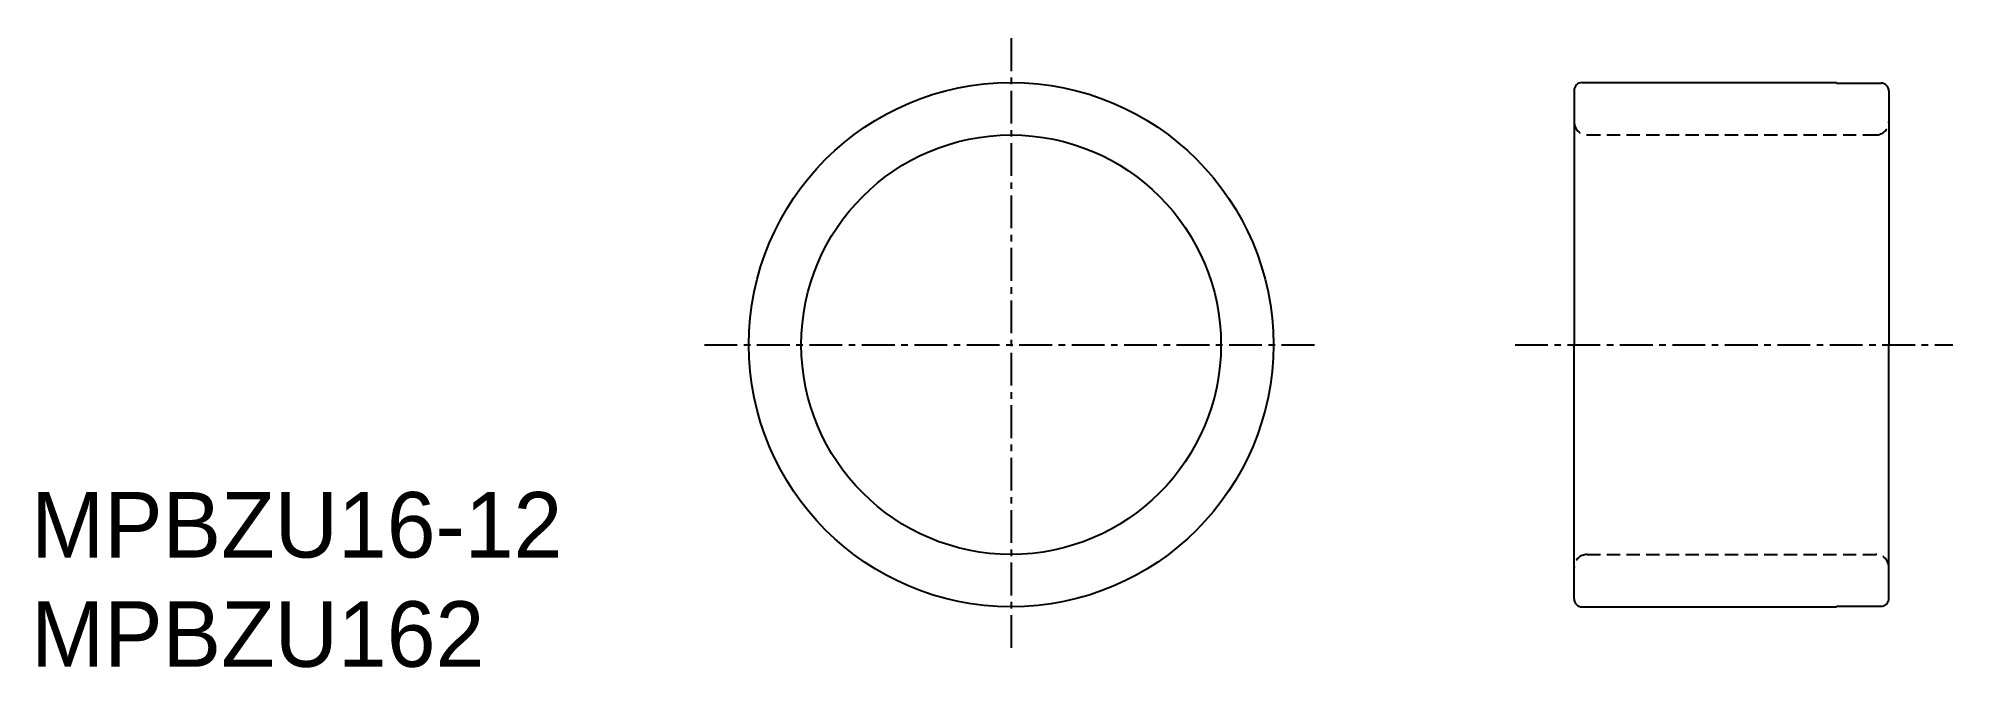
# Model space of a CAD drawing. Extents: x 10.3 to 83.3, y 10 to 34.
import ezdxf

# ---------------------------------------------------------------- set-up
doc = ezdxf.new("R2010")
doc.units = 0
doc.linetypes.add('CENTER', pattern=[2, 1.25, -0.25, 0.25, -0.25])
doc.linetypes.add('DASHED', pattern=[0.75, 0.5, -0.25])
doc.layers.get('0').update_dxf_attribs({"linetype": 'CONTINUOUS'})
doc.layers.add('CENTER', color=1, linetype='CENTER')

msp = doc.modelspace()

# ---------------------------------------------------------------- linework, layer by layer
at = {"color": 7, "linetype": 'CONTINUOUS'}
for p, q in [((69.127, 32.287), (78.827, 32.287)), ((78.827, 32.287), (78.827, 32.267)), ((78.827, 32.267), (80.527, 32.267)), ((68.827, 31.987), (68.827, 22.287)), ((68.827, 31.987), (68.827, 30.787)), ((80.827, 31.967), (80.827, 22.287)), ((80.827, 31.947), (80.827, 30.787)), ((68.827, 12.587), (68.827, 22.287)), ((80.827, 12.607), (80.827, 22.287)), ((68.827, 12.587), (68.827, 13.787)), ((80.827, 12.627), (80.827, 13.787)), ((69.127, 12.287), (78.827, 12.287)), ((78.827, 12.307), (80.527, 12.307)), ((78.827, 12.287), (78.827, 12.307))]:
    msp.add_line(p, q, dxfattribs=at)
at = {"color": 3, "linetype": 'DASHED'}
for p, q in [((69.327, 30.287), (80.327, 30.287)), ((69.327, 14.287), (80.327, 14.287))]:
    msp.add_line(p, q, dxfattribs=at)
at = {"color": 7, "linetype": 'CONTINUOUS'}
for radius in [10, 8]:
    msp.add_circle((47.362, 22.287), radius, dxfattribs=at)
for centre, start, end in [((69.127, 31.987), 90, 180), ((80.527, 31.967), 0, 90), ((69.127, 12.587), 180, 270), ((80.527, 12.607), 270, 0)]:
    msp.add_arc(centre, 0.3, start, end, dxfattribs=at)
at = {"color": 3, "linetype": 'DASHED'}
for centre, start, end in [((69.327, 30.787), 180, 270), ((80.327, 30.787), 270, 0), ((69.327, 13.787), 90, 180), ((80.327, 13.787), 0, 90)]:
    msp.add_arc(centre, 0.5, start, end, dxfattribs=at)
at = {"layer": 'CENTER', "color": 1}
for p, q in [((47.362, 33.976), (47.362, 10.599)), ((35.673, 22.287), (59.051, 22.287)), ((35.673, 22.287), (59.051, 22.287)), ((66.574, 22.287), (83.26, 22.287)), ((66.574, 22.287), (83.26, 22.287))]:
    msp.add_line(p, q, dxfattribs=at)

# ---------------------------------------------------------------- texts
at = {"color": 7, "linetype": 'CONTINUOUS'}
for s, p in [('MPBZU16-12', (10, 14.167)), ('MPBZU162', (10, 10))]:
    msp.add_text(s, height=2.5, dxfattribs=at).set_placement(p)

doc.saveas('drawing.dxf')
